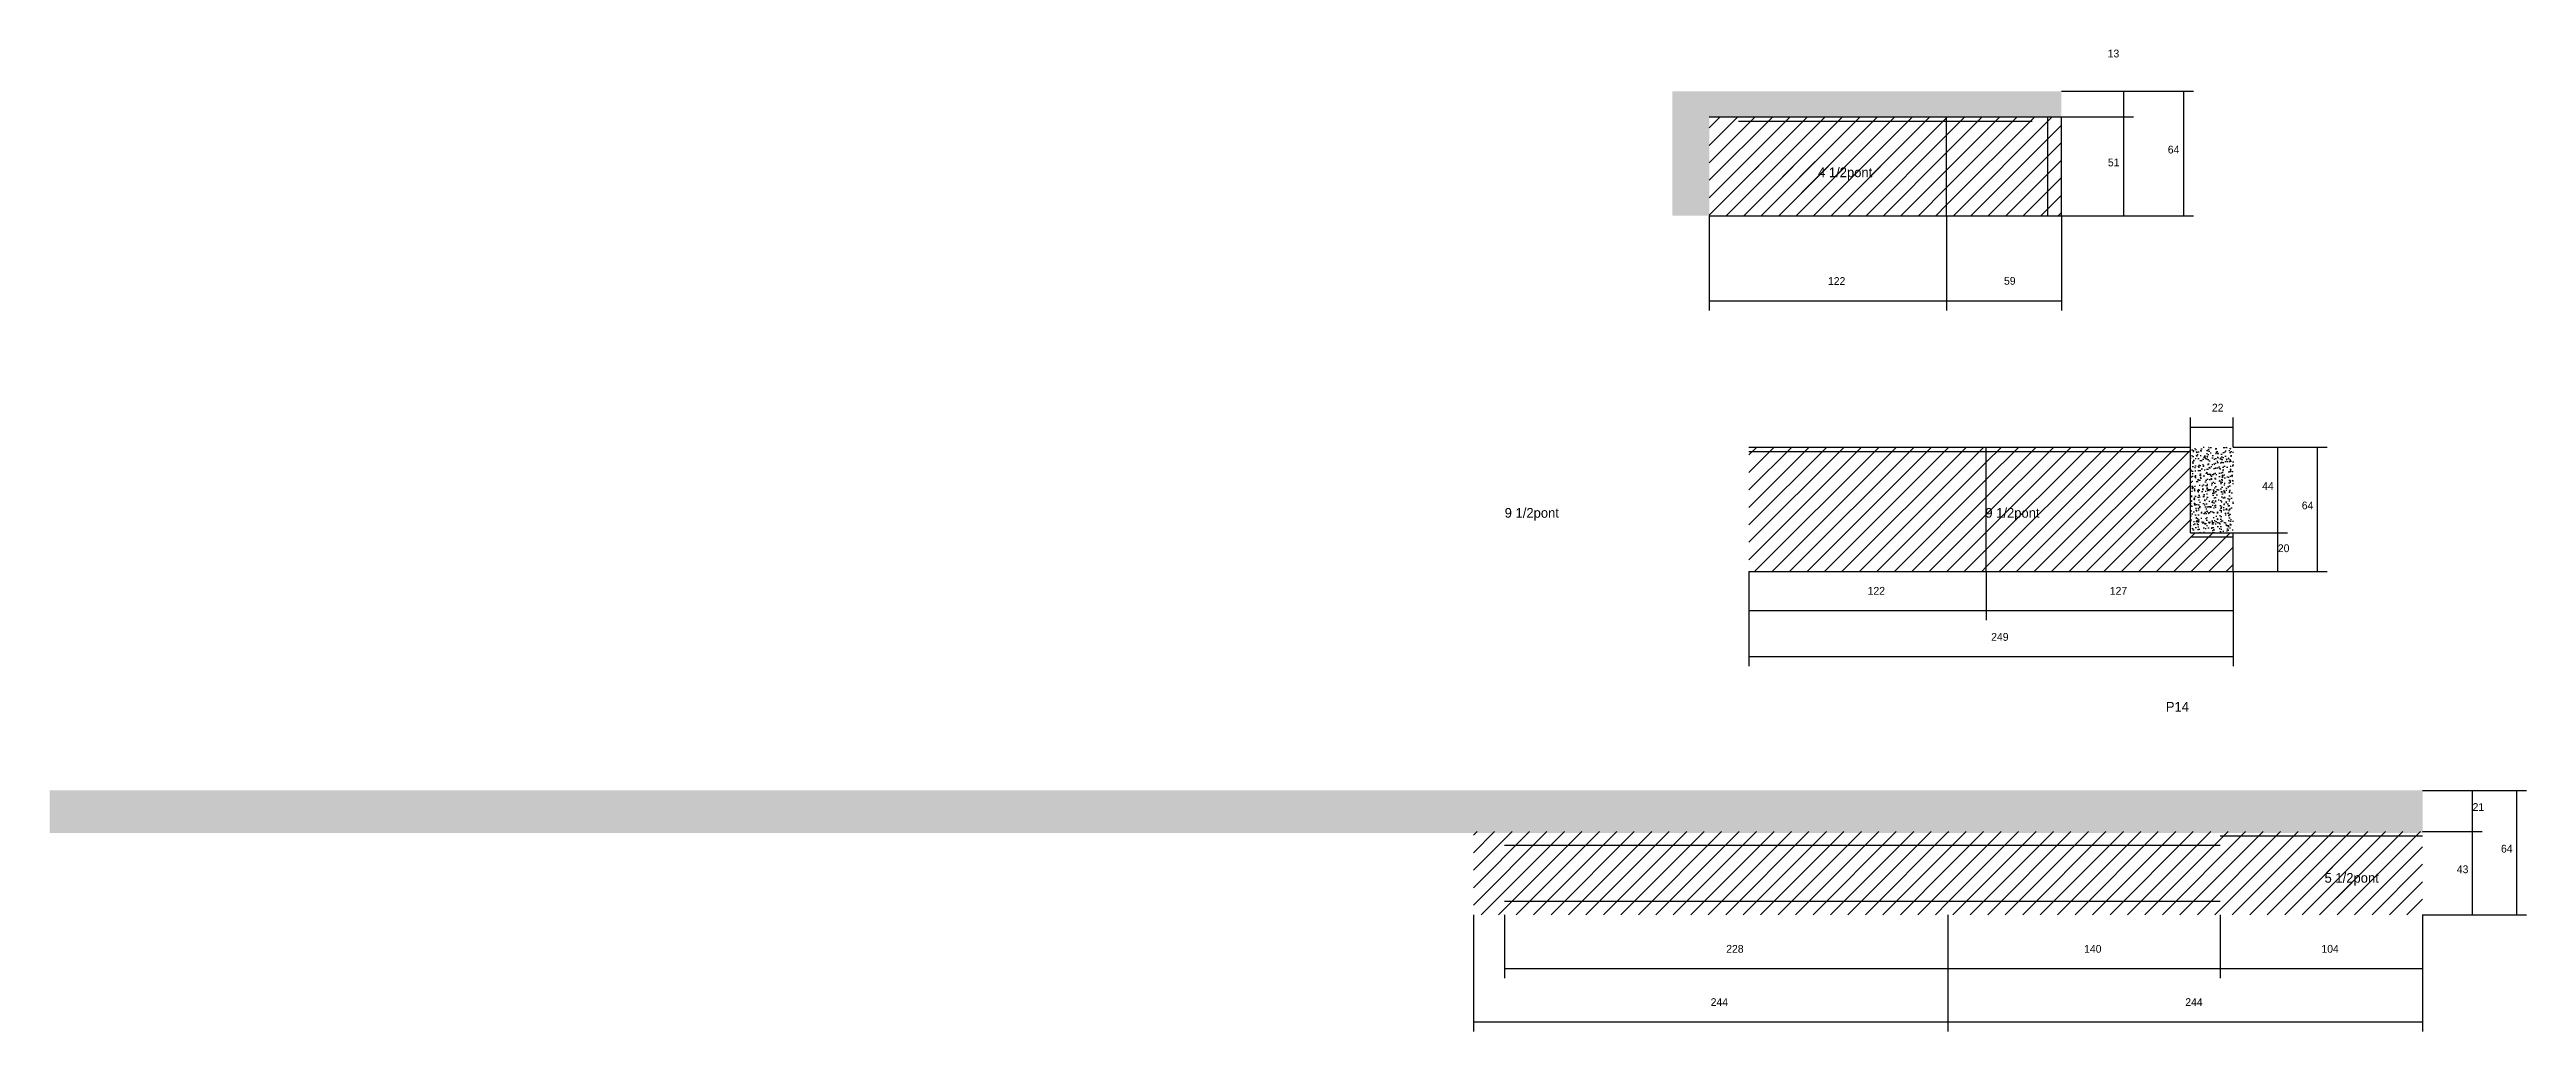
# Model space of a CAD drawing. Header units: metres. Extents: x 140466 to 142704, y 31923 to 33264.
# Drawn here: x 140466 to 141739, y 32759 to 33264 of the extents above; entities that cross this region are included whole.
import ezdxf

# ---------------------------------------------------------------- set-up
doc = ezdxf.new("R2010")
doc.units = ezdxf.units.M
for name, color, linetype in [('COTA', 4, 'Continuous'), ('Hachura', 253, 'Continuous'), ('NOMENCLATURA', 7, 'Continuous'), ('Painéis', 200, 'Continuous'), ('SARR_2.2x7', 40, 'Continuous')]:
    doc.layers.add(name, color=color, linetype=linetype)

msp = doc.modelspace()

# ---------------------------------------------------------------- hatches: boundary and pattern name
at = {"layer": 'COTA'}
h = msp.add_hatch(dxfattribs=at)
h.set_pattern_fill('AR-CONC', scale=0.03)
h.paths.add_polyline_path([(141319, 33229.3), (141500, 33229.3), (141500, 33242.5), (141319, 33242.5), (141300, 33242.5), (141300, 33178.5), (141319, 33178.5)])
h = msp.add_hatch(dxfattribs=at)
h.set_pattern_fill('AR-CONC', scale=0.03)
h.paths.add_polyline_path([(141566.4, 33015.5), (141588.4, 33015.5), (141588.4, 33059.5), (141566.4, 33059.5)])
h = msp.add_hatch(dxfattribs=at)
h.set_pattern_fill('AR-CONC', scale=0.03)
h.paths.add_polyline_path([(141685.7, 32861), (141685.7, 32883), (141685.7, 32883), (140465.7, 32883), (140465.7, 32883), (140465.7, 32861), (140465.7, 32861), (141685.7, 32861)])
at = {"layer": 'Hachura'}
h = msp.add_hatch(dxfattribs=at)
h.set_pattern_fill('ANSI31', scale=2)
h.paths.add_polyline_path([(141441, 33229.3), (141319, 33229.3), (141319, 33178.5), (141441, 33178.5)])
h = msp.add_hatch(dxfattribs=at)
h.set_pattern_fill('ANSI31', scale=2)
h.paths.add_polyline_path([(141500, 33229.3), (141441, 33229.3), (141441, 33178.5), (141500, 33178.5)])
h = msp.add_hatch(dxfattribs=at)
h.set_pattern_fill('ANSI31', scale=2)
h.paths.add_polyline_path([(141338.4, 33190.3), (141406, 33190.3), (141406, 33190.3), (141411.5, 33206.3), (141411.5, 33206.3), (141343.9, 33206.3), (141343.9, 33206.3), (141338.4, 33190.3)])
h = msp.add_hatch(dxfattribs=at)
h.set_pattern_fill('ANSI31', scale=2)
h.paths.add_polyline_path([(141461.4, 33059.5), (141339.4, 33059.5), (141339.4, 33015.5), (141339.4, 32995.5), (141461.4, 32995.5)])
h = msp.add_hatch(dxfattribs=at)
h.set_pattern_fill('ANSI31', scale=2)
h.paths.add_polyline_path([(141566.4, 33059.5), (141461.4, 33059.5), (141461.4, 32995.5), (141588.4, 32995.5), (141588.4, 33015.5), (141566.4, 33015.5)])
h = msp.add_hatch(dxfattribs=at)
h.set_pattern_fill('ANSI31', scale=2)
h.paths.add_polyline_path([(141441.7, 32861.8), (141197.7, 32861.8), (141197.7, 32819), (141441.7, 32819)])
h = msp.add_hatch(dxfattribs=at)
h.set_pattern_fill('ANSI31', scale=2)
h.paths.add_polyline_path([(141685.7, 32861.8), (141441.7, 32861.8), (141441.7, 32819), (141685.7, 32819)])
h = msp.add_hatch(dxfattribs=at)
h.set_pattern_fill('ANSI31', scale=2)
h.paths.add_polyline_path([(141598.9, 32827.6), (141666.5, 32827.6), (141666.5, 32827.6), (141672, 32843.5), (141672, 32843.5), (141604.4, 32843.5), (141604.4, 32843.5), (141598.9, 32827.6)])

# ---------------------------------------------------------------- linework, layer by layer
at = {"layer": 'COTA'}
for p, q in [((141500, 33242.5), (141537.1, 33242.5)), ((141500, 33242.5), (141567.9, 33242.5)), ((141532.1, 33229.3), (141532.1, 33242.5)), ((141562.9, 33178.5), (141562.9, 33242.5)), ((141500, 33229.3), (141537.1, 33229.3)), ((141500, 33229.3), (141537.1, 33229.3)), ((141532.1, 33178.5), (141532.1, 33229.3)), ((141319, 33178.5), (141319, 33129.8)), ((141441, 33178.5), (141441, 33129.8)), ((141441, 33178.5), (141441, 33129.8)), ((141500, 33178.5), (141500, 33129.8)), ((141500, 33178.5), (141537.1, 33178.5)), ((141500, 33178.5), (141567.9, 33178.5)), ((141319, 33134.8), (141441, 33134.8)), ((141441, 33134.8), (141500, 33134.8)), ((141566.4, 33059.5), (141566.4, 33074.8)), ((141588.4, 33059.5), (141588.4, 33074.8)), ((141566.4, 33069.8), (141588.4, 33069.8)), ((141588.4, 33059.5), (141616.3, 33059.5)), ((141588.4, 33059.5), (141636.7, 33059.5)), ((141611.3, 33015.5), (141611.3, 33059.5)), ((141631.7, 32995.5), (141631.7, 33059.5)), ((141588.4, 33015.5), (141616.3, 33015.5)), ((141588.4, 33015.5), (141616.3, 33015.5)), ((141611.3, 32995.5), (141611.3, 33015.5)), ((141339.4, 32995.5), (141339.4, 32946.8)), ((141339.4, 32995.5), (141339.4, 32970.5)), ((141461.4, 32995.5), (141461.4, 32970.5)), ((141461.4, 32995.5), (141461.4, 32970.5)), ((141588.4, 32995.5), (141588.4, 32946.8)), ((141588.4, 32995.5), (141588.4, 32970.5)), ((141588.4, 32995.5), (141616.3, 32995.5)), ((141588.4, 32995.5), (141636.7, 32995.5)), ((141339.4, 32975.5), (141461.4, 32975.5)), ((141461.4, 32975.5), (141588.4, 32975.5)), ((141339.4, 32951.8), (141588.4, 32951.8)), ((141685.7, 32883), (141716.4, 32883)), ((141685.7, 32883), (141739.1, 32883)), ((141711.4, 32861.8), (141711.4, 32883)), ((141734.1, 32819), (141734.1, 32883)), ((141685.7, 32861.8), (141716.4, 32861.8)), ((141685.7, 32861.8), (141716.4, 32861.8)), ((141711.4, 32819), (141711.4, 32861.8)), ((141197.7, 32819), (141197.7, 32759)), ((141213.7, 32819), (141213.7, 32786.4)), ((141441.7, 32819), (141441.7, 32759)), ((141441.7, 32819), (141441.7, 32759)), ((141441.7, 32819), (141441.7, 32786.4)), ((141441.7, 32819), (141441.7, 32786.4)), ((141581.7, 32819), (141581.7, 32786.4)), ((141581.7, 32819), (141581.7, 32786.4)), ((141685.7, 32819), (141685.7, 32759)), ((141685.7, 32819), (141685.7, 32786.4)), ((141685.7, 32819), (141716.4, 32819)), ((141685.7, 32819), (141739.1, 32819)), ((141213.7, 32791.4), (141441.7, 32791.4)), ((141441.7, 32791.4), (141581.7, 32791.4)), ((141581.7, 32791.4), (141685.7, 32791.4)), ((141197.7, 32764), (141441.7, 32764)), ((141441.7, 32764), (141685.7, 32764))]:
    msp.add_line(p, q, dxfattribs=at)
at = {"layer": 'Painéis'}
for p, q in [((141319, 33229.3), (141500, 33229.3)), ((141441, 33178.5), (141441, 33229.3)), ((141500, 33178.5), (141500, 33229.3)), ((141319, 33178.5), (141500, 33178.5)), ((141339.4, 33059.5), (141566.4, 33059.5)), ((141461.4, 32995.5), (141461.4, 33059.5)), ((141566.4, 33015.5), (141566.4, 33059.5)), ((141566.4, 33015.5), (141588.4, 33015.5)), ((141588.4, 32995.5), (141588.4, 33015.5)), ((141339.4, 32995.5), (141588.4, 32995.5))]:
    msp.add_line(p, q, dxfattribs=at)
at = {"layer": 'SARR_2.2x7'}
for p, q in [((141334, 33227.1), (141441, 33227.1)), ((141441, 33227.1), (141485, 33227.1)), ((141493, 33178.5), (141493, 33229.3)), ((141339.4, 33057.3), (141566.4, 33057.3)), ((141566.4, 33013.3), (141588.4, 33013.3)), ((141213.7, 32854.8), (141441.7, 32854.8)), ((141441.7, 32854.8), (141581.7, 32854.8)), ((141581.7, 32859.6), (141685.7, 32859.6)), ((141213.7, 32826), (141441.7, 32826)), ((141441.7, 32826), (141581.7, 32826))]:
    msp.add_line(p, q, dxfattribs=at)

# ---------------------------------------------------------------- texts
at = {"layer": 'COTA'}
for s, p in [('13', (141523.8, 33259.9)), ('64', (141554.7, 33210.5)), ('51', (141523.9, 33203.9)), ('122', (141380, 33142.9)), ('59', (141470.5, 33143)), ('22', (141577.4, 33077.8)), ('44', (141603.2, 33037.5)), ('64', (141623.6, 33027.5)), ('20', (141611.3, 33005.5)), ('122', (141400.4, 32983.6)), ('127', (141524.9, 32983.6)), ('249', (141463.9, 32959.9)), ('21', (141711.4, 32872.4)), ('64', (141726, 32851)), ('43', (141703.3, 32840.4)), ('228', (141327.7, 32799.5)), ('140', (141511.7, 32799.5)), ('104', (141633.7, 32799.5)), ('244', (141319.7, 32772.1)), ('244', (141563.7, 32772.1))]:
    msp.add_text(s, height=4, dxfattribs=at).set_placement(p)
at = {"layer": 'NOMENCLATURA'}
for s, p in [('4 1/2pont', (141374.9, 33198.3)), ('9 1/2pont', (141213.8, 33023.2)), ('9 1/2pont', (141460.9, 33023.2)), ('P14', (141553.7, 32923.5)), ('5 1/2pont', (141635.3, 32835.5))]:
    msp.add_text(s, height=5, dxfattribs=at).set_placement(p)

doc.saveas('drawing.dxf')
